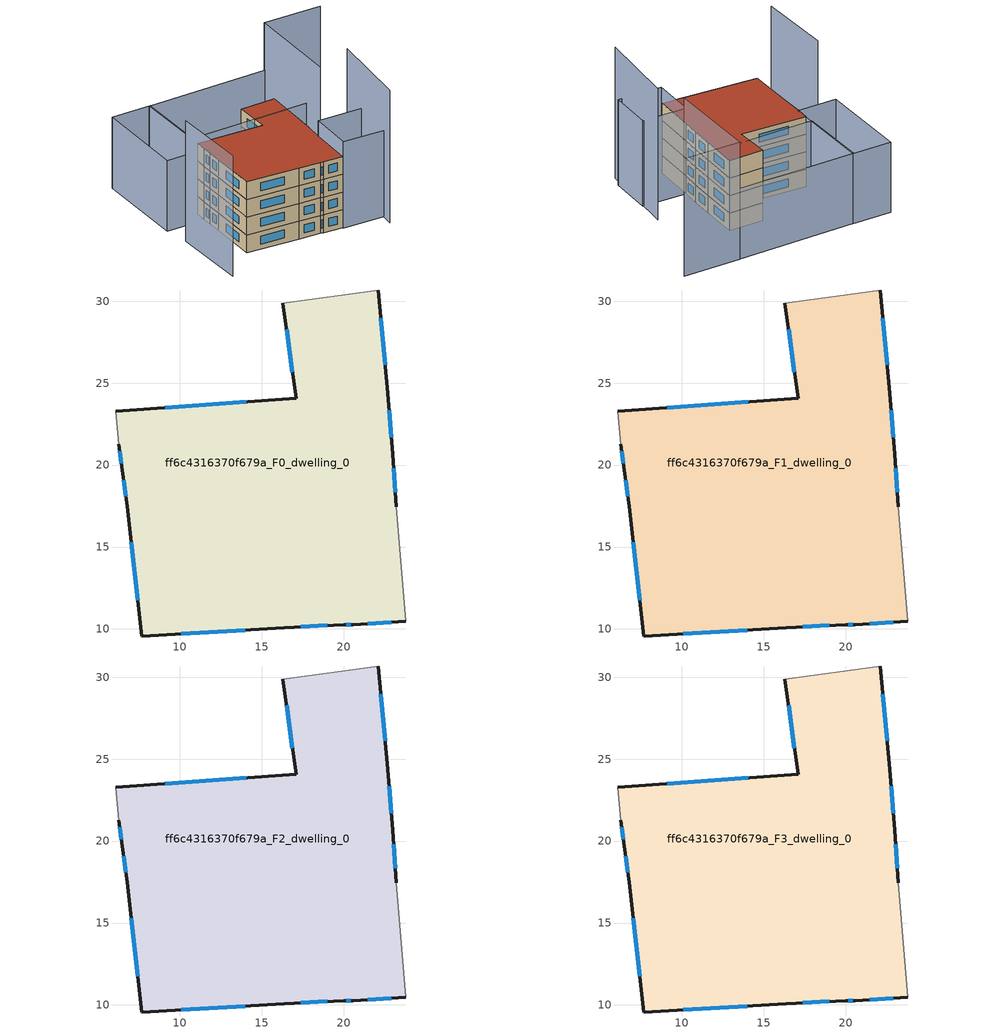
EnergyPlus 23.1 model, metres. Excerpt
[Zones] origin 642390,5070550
ff6c4316370f679a_F0_dwelling_0
 floor ground (EU_floor_Construction): 22.11,30.68 22.71,24.38 23.01,20.67 23.2,17.47 23.8,10.47 20.6,10.27 20,10.27 16.4,10.07 7.69,9.57 6.79,17.48 6.49,19.68 6.29,21.28 6.09,23.28 17.1,24.08 16.3,29.88 z0
 wall outside (EU_wall_Construction): 6.29,21.28 6.49,19.68 6.79,17.48 7.69,9.57 16.4,10.07 20,10.27 20.6,10.27 23.8,10.47 / 16.3,29.88 17.1,24.08 6.09,23.28 / 23.2,17.47 23.01,20.67 22.71,24.38 22.11,30.68 z0:3
 wall adiabatic (EU_wall_Construction): 23.8,10.47 23.2,17.47 / 6.09,23.28 6.29,21.28 / 22.11,30.68 16.3,29.88 z0:3
 window (EU_Window_Construction): 21.48,10.32 22.92,10.41 / 20.17,10.27 20.43,10.27 / 17.39,10.12 19.01,10.21 / 10.09,9.71 14,9.93 / 7.04,15.3 7.44,11.75 / 6.57,19.07 6.71,18.08 / 6.35,20.84 6.44,20.12 / 14.07,23.86 9.12,23.5 / 16.52,28.28 16.88,25.68 / 22.54,26.11 22.27,28.95 / 22.92,21.69 22.79,23.36 / 23.15,18.35 23.06,19.79 z0.83:2.17
ff6c4316370f679a_F1_dwelling_0
 floor to ff6c4316370f679a_F0_dwelling_0 (EU_floor_Construction): 22.11,30.68 22.71,24.38 23,20.67 23.2,17.47 23.8,10.47 20.6,10.27 20,10.27 16.4,10.07 7.69,9.57 6.79,17.48 6.49,19.68 6.29,21.28 6.09,23.28 17.1,24.08 16.3,29.88 z3
 wall outside (EU_wall_Construction): 6.29,21.28 6.49,19.68 6.79,17.48 7.69,9.57 16.4,10.07 20,10.27 20.6,10.27 23.8,10.47 / 16.3,29.88 17.1,24.08 6.09,23.28 / 23.2,17.47 23.01,20.67 22.71,24.38 22.11,30.68 z3:6
 wall adiabatic (EU_wall_Construction): 23.8,10.47 23.2,17.47 / 6.09,23.28 6.29,21.28 / 22.11,30.68 16.3,29.88 z3:6
 window (EU_Window_Construction): 21.48,10.32 22.92,10.41 / 20.17,10.27 20.43,10.27 / 17.39,10.12 19.01,10.21 / 10.09,9.71 14,9.93 / 7.04,15.3 7.44,11.75 / 6.57,19.07 6.71,18.08 / 6.35,20.84 6.44,20.12 / 14.07,23.86 9.12,23.5 / 16.52,28.28 16.88,25.68 / 22.54,26.11 22.27,28.95 / 22.92,21.69 22.79,23.36 / 23.15,18.35 23.06,19.79 z3.83:5.17
ff6c4316370f679a_F2_dwelling_0
 floor to ff6c4316370f679a_F1_dwelling_0 (EU_floor_Construction): 22.11,30.68 22.71,24.38 23,20.67 23.2,17.47 23.8,10.47 20.6,10.27 20,10.27 16.4,10.07 7.69,9.57 6.79,17.48 6.49,19.68 6.29,21.28 6.09,23.28 17.1,24.08 16.3,29.88 z6
 wall outside (EU_wall_Construction): 6.29,21.28 6.49,19.68 6.79,17.48 7.69,9.57 16.4,10.07 20,10.27 20.6,10.27 23.8,10.47 / 16.3,29.88 17.1,24.08 6.09,23.28 / 23.2,17.47 23.01,20.67 22.71,24.38 22.11,30.68 z6:9
 wall adiabatic (EU_wall_Construction): 23.8,10.47 23.2,17.47 / 6.09,23.28 6.29,21.28 / 22.11,30.68 16.3,29.88 z6:9
 window (EU_Window_Construction): 21.48,10.32 22.92,10.41 / 20.17,10.27 20.43,10.27 / 17.39,10.12 19.01,10.21 / 10.09,9.71 14,9.93 / 7.04,15.3 7.44,11.75 / 6.57,19.07 6.71,18.08 / 6.35,20.84 6.44,20.12 / 14.07,23.86 9.12,23.5 / 16.52,28.28 16.88,25.68 / 22.54,26.11 22.27,28.95 / 22.92,21.69 22.79,23.36 / 23.15,18.35 23.06,19.79 z6.83:8.17
ff6c4316370f679a_F3_dwelling_0
 floor to ff6c4316370f679a_F2_dwelling_0 (EU_floor_Construction): 22.11,30.68 22.71,24.38 23,20.67 23.2,17.47 23.8,10.47 20.6,10.27 20,10.27 16.4,10.07 7.69,9.57 6.79,17.48 6.49,19.68 6.29,21.28 6.09,23.28 17.1,24.08 16.3,29.88 z9
 wall outside (EU_wall_Construction): 6.29,21.28 6.49,19.68 6.79,17.48 7.69,9.57 16.4,10.07 20,10.27 20.6,10.27 23.8,10.47 / 16.3,29.88 17.1,24.08 6.09,23.28 / 23.2,17.47 23.01,20.67 22.71,24.38 22.11,30.68 z9:12
 wall adiabatic (EU_wall_Construction): 23.8,10.47 23.2,17.47 / 6.09,23.28 6.29,21.28 / 22.11,30.68 16.3,29.88 z9:12
 window (EU_Window_Construction): 21.48,10.32 22.92,10.41 / 20.17,10.27 20.43,10.27 / 17.39,10.12 19.01,10.21 / 10.09,9.71 14,9.93 / 7.04,15.3 7.44,11.75 / 6.57,19.07 6.71,18.08 / 6.35,20.84 6.44,20.12 / 14.07,23.86 9.12,23.5 / 16.52,28.28 16.88,25.68 / 22.54,26.11 22.27,28.95 / 22.92,21.69 22.79,23.36 / 23.15,18.35 23.06,19.79 z9.83:11.17
 roof outside (EU_roof_Construction): 23.8,10.47 23.2,17.47 23.01,20.67 22.71,24.38 22.11,30.68 16.3,29.88 17.1,24.08 6.09,23.28 6.29,21.28 6.49,19.68 6.79,17.48 7.69,9.57 16.4,10.07 20,10.27 20.6,10.27 z12
shading: -2.01,35.69 4.6,36.49 / 4.6,36.49 6.44,21.2 / 6.44,21.2 -0.16,20.4 / -0.16,20.4 -2.01,35.69 / 4.39,36.46 24.51,39.09 / 24.51,39.09 26.03,27.43 / 26.03,27.43 5.9,24.81 / 5.9,24.81 4.39,36.46 z0:12; 1.06,16.59 2.8,4.06 z0:20.4; 23.82,10.28 23.19,17.64 / 23.19,17.64 30.61,18.27 / 30.61,18.27 31.24,10.91 / 31.24,10.91 23.82,10.28 z0:14.6; 30.71,8.83 30.4,23.03 z0:22.4; 26.27,23.47 24.47,39.19 / 24.47,39.19 34.12,40.28 z0:20
[Building]
EU S2 Campaign: North Axis=0; Terrain=City; Solar Distribution=FullExterior
[Site:Location]
Lyon-Bron: Latitude=45.75; Longitude=5; Time Zone=1; Elevation=198
[SizingPeriod:WeatherFileDays]
AnnualSizingPeriod: Begin Month=1; Begin Day of Month=1; End Month=12; End Day of Month=31; Day of Week for Start Day=Monday; Use Weather File Daylight Saving Period=No; Use Weather File Rain and Snow Indicators=No
[MATERIAL]
EU_InternalMass_Material: Roughness=MediumRough; Thickness=0.1; Conductivity=1; Density=1800; Specific Heat=900; Thermal Absorptance=0.9; Solar Absorptance=0.7; Visible Absorptance=0.7
[MATERIAL:NOMASS] Roughness=MediumRough; Thermal Absorptance=0.9; Solar Absorptance=0.7; Visible Absorptance=0.7
Name | Thermal Resistance
EU_wall_NoMass | 0.87146
EU_roof_NoMass | 0.842276
EU_floor_NoMass | 0.496999
[WINDOWMATERIAL:SIMPLEGLAZINGSYSTEM]
EU_Window_SimpleGlazing: UFactor=2.2525; Solar Heat Gain Coefficient=0.76; Visible Transmittance=0.76
[CONSTRUCTION]
EU_wall_Construction: EU_wall_NoMass
EU_roof_Construction: EU_roof_NoMass
EU_floor_Construction: EU_floor_NoMass
EU_InternalMass_Construction: EU_InternalMass_Material
EU_Window_Construction: EU_Window_SimpleGlazing
[ZONE] Type=1; Multiplier=1; Ceiling Height=autocalculate; Floor Area=autocalculate; Part of Total Floor Area=Yes
Name | Volume
ff6c4316370f679a_F0_dwelling_0 | 787.592
ff6c4316370f679a_F1_dwelling_0; ff6c4316370f679a_F2_dwelling_0 | 787.589
ff6c4316370f679a_F3_dwelling_0 | 1575.18
[INTERNALMASS] Construction=EU_InternalMass_Construction; Surface Area=262.53
Name | Zone or ZoneList
ff6c4316370f679a_F0_dwelling_0_EU_InternalMass | ff6c4316370f679a_F0_dwelling_0
ff6c4316370f679a_F1_dwelling_0_EU_InternalMass | ff6c4316370f679a_F1_dwelling_0
ff6c4316370f679a_F2_dwelling_0_EU_InternalMass | ff6c4316370f679a_F2_dwelling_0
ff6c4316370f679a_F3_dwelling_0_EU_InternalMass | ff6c4316370f679a_F3_dwelling_0
[OTHEREQUIPMENT] Fuel Type=Electricity; Design Level Calculation Method=Watts/Area; Power per Zone Floor Area=1; Fraction Latent=0; Fraction Radiant=0; Fraction Lost=0; Carbon Dioxide Generation Rate=0; EndUse Subcategory=EU_Step8_InternalGains
Name | Zone or ZoneList or Space or SpaceList | Schedule
EU_Step8_InternalGain_ff6c4316370f679a_F0_dwelling_0_f000 | ff6c4316370f679a_F0_dwelling_0 | EU_Step8_GainSchedule_ff6c4316370f679a_F0_dwelling_0_f000
EU_Step8_InternalGain_ff6c4316370f679a_F1_dwelling_0_f000 | ff6c4316370f679a_F1_dwelling_0 | EU_Step8_GainSchedule_ff6c4316370f679a_F1_dwelling_0_f000
EU_Step8_InternalGain_ff6c4316370f679a_F2_dwelling_0_f000 | ff6c4316370f679a_F2_dwelling_0 | EU_Step8_GainSchedule_ff6c4316370f679a_F2_dwelling_0_f000
EU_Step8_InternalGain_ff6c4316370f679a_F3_dwelling_0_f000 | ff6c4316370f679a_F3_dwelling_0 | EU_Step8_GainSchedule_ff6c4316370f679a_F3_dwelling_0_f000
[ZONEVENTILATION:DESIGNFLOWRATE] Schedule=EU_AlwaysOn; Design Flow Rate Calculation Method=AirChanges/Hour; Air Changes per Hour=0.425; Ventilation Type=Natural; Fan Pressure Rise=0; Fan Total Efficiency=1; Constant Term Coefficient=1; Temperature Term Coefficient=0; Velocity Term Coefficient=0; Velocity Squared Term Coefficient=0; Minimum Indoor Temperature=-100; Maximum Indoor Temperature=100; Delta Temperature=-100; Minimum Outdoor Temperature=-100; Maximum Outdoor Temperature=100; Maximum Wind Speed=40
Name | Zone or ZoneList or Space or SpaceList
EU_ConstantAir_ff6c4316370f679a_F0_dwelling_0 | ff6c4316370f679a_F0_dwelling_0
EU_ConstantAir_ff6c4316370f679a_F1_dwelling_0 | ff6c4316370f679a_F1_dwelling_0
EU_ConstantAir_ff6c4316370f679a_F2_dwelling_0 | ff6c4316370f679a_F2_dwelling_0
EU_ConstantAir_ff6c4316370f679a_F3_dwelling_0 | ff6c4316370f679a_F3_dwelling_0
[HVACTEMPLATE:THERMOSTAT] Constant Heating Setpoint=20; Constant Cooling Setpoint=50
EU_HeatOnly_ff6c4316370f679a_F0_dwelling_0; EU_HeatOnly_ff6c4316370f679a_F1_dwelling_0; EU_HeatOnly_ff6c4316370f679a_F2_dwelling_0; EU_HeatOnly_ff6c4316370f679a_F3_dwelling_0
[HVACTEMPLATE:ZONE:IDEALLOADSAIRSYSTEM] System Availability Schedule=EU_AlwaysOn; Maximum Heating Supply Air Temperature=50; Minimum Cooling Supply Air Temperature=13; Maximum Heating Supply Air Humidity Ratio=0.0156; Minimum Cooling Supply Air Humidity Ratio=0.0077; Heating Limit=NoLimit; Cooling Limit=NoLimit; Heating Availability Schedule=EU_AlwaysOn; Cooling Availability Schedule=EU_CoolingOff; Dehumidification Control Type=ConstantSensibleHeatRatio; Cooling Sensible Heat Ratio=0.7; Dehumidification Setpoint=60; Humidification Control Type=None; Humidification Setpoint=30; Outdoor Air Method=None; Outdoor Air Flow Rate per Person=0.00944; Outdoor Air Flow Rate per Zone Floor Area=0; Outdoor Air Flow Rate per Zone=0; Demand Controlled Ventilation Type=None; Outdoor Air Economizer Type=NoEconomizer; Heat Recovery Type=None; Sensible Heat Recovery Effectiveness=0.7; Latent Heat Recovery Effectiveness=0.65
Name | Template Thermostat
ff6c4316370f679a_F0_dwelling_0 | EU_HeatOnly_ff6c4316370f679a_F0_dwelling_0
ff6c4316370f679a_F1_dwelling_0 | EU_HeatOnly_ff6c4316370f679a_F1_dwelling_0
ff6c4316370f679a_F2_dwelling_0 | EU_HeatOnly_ff6c4316370f679a_F2_dwelling_0
ff6c4316370f679a_F3_dwelling_0 | EU_HeatOnly_ff6c4316370f679a_F3_dwelling_0
[SIZING:ZONE] Zone Cooling Design Supply Air Temperature Input Method=SupplyAirTemperature; Zone Cooling Design Supply Air Temperature=13; Zone Heating Design Supply Air Temperature Input Method=SupplyAirTemperature; Zone Heating Design Supply Air Temperature=50; Zone Cooling Design Supply Air Humidity Ratio=0.008; Zone Heating Design Supply Air Humidity Ratio=0.008; Cooling Design Air Flow Method=DesignDay; Cooling Design Air Flow Rate=0; Cooling Minimum Air Flow per Zone Floor Area=0.000762; Cooling Minimum Air Flow=0; Cooling Minimum Air Flow Fraction=0.2; Heating Design Air Flow Method=DesignDay; Heating Design Air Flow Rate=0; Heating Maximum Air Flow per Zone Floor Area=0.002032; Heating Maximum Air Flow=0.141576; Heating Maximum Air Flow Fraction=0.3; Account for Dedicated Outdoor Air System=No; Dedicated Outdoor Air System Control Strategy=NeutralSupplyAir; Dedicated Outdoor Air Low Setpoint Temperature for Design=autosize; Dedicated Outdoor Air High Setpoint Temperature for Design=autosize; Zone Load Sizing Method=Sensible Load Only No Latent Load; Zone Latent Cooling Design Supply Air Humidity Ratio Input Method=HumidityRatioDifference; Zone Cooling Design Supply Air Humidity Ratio Difference=0.005; Zone Latent Heating Design Supply Air Humidity Ratio Input Method=HumidityRatioDifference; Zone Humidification Design Supply Air Humidity Ratio Difference=0.005
ff6c4316370f679a_F0_dwelling_0; ff6c4316370f679a_F1_dwelling_0; ff6c4316370f679a_F2_dwelling_0; ff6c4316370f679a_F3_dwelling_0
[SCHEDULE:CONSTANT]
Name | Hourly Value
EU_AlwaysOn | 1
EU_CoolingOff | 0
[SCHEDULE:FILE] Column Number=1; Rows to Skip at Top=0; Number of Hours of Data=8760; Column Separator=Comma; Interpolate to Timestep=No; Minutes per Item=60; Adjust Schedule for Daylight Savings=Yes
Name | File
EU_Step8_GainSchedule_ff6c4316370f679a_F0_dwelling_0_f000 | ../../schedules/ff6c4316370f679a/ff6c4316370f679a_F0_dwelling_0_f000_gain.csv
EU_Step8_GainSchedule_ff6c4316370f679a_F1_dwelling_0_f000 | ../../schedules/ff6c4316370f679a/ff6c4316370f679a_F1_dwelling_0_f000_gain.csv
EU_Step8_GainSchedule_ff6c4316370f679a_F2_dwelling_0_f000 | ../../schedules/ff6c4316370f679a/ff6c4316370f679a_F2_dwelling_0_f000_gain.csv
EU_Step8_GainSchedule_ff6c4316370f679a_F3_dwelling_0_f000 | ../../schedules/ff6c4316370f679a/ff6c4316370f679a_F3_dwelling_0_f000_gain.csv
